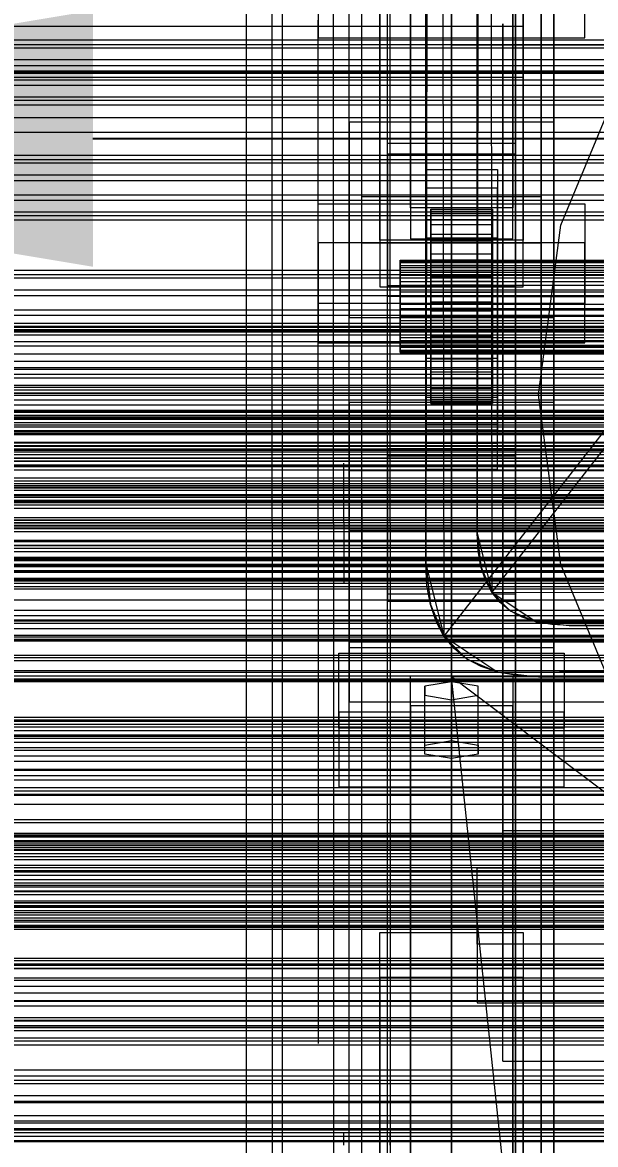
# Model space of a CAD drawing. Header units: millimetres. Extents: x -1970 to 59977, y -65068 to 6837.
# Drawn here: x -513.8 to -401.9, y -34396.3 to -34177.3 of the extents above; entities that cross this region are included whole.
import ezdxf

# ---------------------------------------------------------------- set-up
doc = ezdxf.new("R2010")
doc.units = ezdxf.units.MM
for name, color, linetype, lineweight in [('COTAS_O', 1, 'Continuous', 0), ('frontal_briquetadora', 7, 'Continuous', 0), ('frontal_C01', 7, 'Continuous', 0), ('frontal_C02', 7, 'Continuous', 0), ('frontal_C03', 7, 'Continuous', 0), ('frontal_mezcladora', 7, 'Continuous', 0), ('frontal_secador', 7, 'Continuous', 0), ('frontal_tolva', 7, 'Continuous', 0)]:
    doc.layers.add(name, color=color, linetype=linetype, lineweight=lineweight)
doc.dimstyles.new('R19_100', dxfattribs={"dimtxt": 250, "dimasz": 150, "dimexe": 150, "dimexo": 80, "dimgap": 100, "dimtad": 1, "dimtih": 1, "dimtoh": 1, "dimdsep": 46, "dimcen": 0.09, "dimadec": 0, "dimazin": 0, "dimtfac": 1, "dimtdec": 4, "dimtofl": 0, "dimtmove": 0, "dimatfit": 3, "dimfxl": 1, "dimtolj": 1, "dimtzin": 0, "dimarcsym": 0})

# ---------------------------------------------------------------- blocks, each defined once
blk = doc.blocks.new('*D39')
at = {"layer": 'COTAS_O', "color": 0, "lineweight": -2, "transparency": 16777216}
for p, q in [((-1725, -34320), (-1725, -33550)), ((1725, -34320), (1725, -33550)), ((-1575, -33700), (1575, -33700))]:
    blk.add_line(p, q, dxfattribs=at)
at = {"layer": 'COTAS_O', "color": 0, "transparency": 16777216}
for points in [[(-1575, -33675), (-1575, -33725), (-1725, -33700)], [(1575, -33675), (1575, -33725), (1725, -33700)]]:
    blk.add_solid(points, dxfattribs=at)
at = {"layer": 'Defpoints', "color": 0, "transparency": 16777216}
for p in [(1725, -33700), (-1725, -34400), (1725, -34400)]:
    blk.add_point(p, dxfattribs=at)
blk = doc.blocks.new('*D42')
at = {"layer": 'COTAS_O', "color": 0, "lineweight": -2, "transparency": 16777216}
for p, q in [((-570, -33700), (200, -33700)), ((50, -34750), (50, -33850)), ((-570, -34900), (200, -34900))]:
    blk.add_line(p, q, dxfattribs=at)
at = {"layer": 'COTAS_O', "color": 0, "transparency": 16777216}
for points in [[(25, -33850), (75, -33850), (50, -33700)], [(25, -34750), (75, -34750), (50, -34900)]]:
    blk.add_solid(points, dxfattribs=at)
at = {"layer": 'Defpoints', "color": 0, "transparency": 16777216}
for p in [(-650, -33700), (50, -33700), (-650, -34900)]:
    blk.add_point(p, dxfattribs=at)
blk = doc.blocks.new('*D43')
at = {"layer": 'COTAS_O', "color": 0, "lineweight": -2, "transparency": 16777216}
for p, q in [((-650, -34820), (-650, -34050)), ((650, -34820), (650, -34050)), ((-500, -34200), (500, -34200))]:
    blk.add_line(p, q, dxfattribs=at)
at = {"layer": 'COTAS_O', "color": 0, "transparency": 16777216}
for points in [[(-500, -34175), (-500, -34225), (-650, -34200)], [(500, -34175), (500, -34225), (650, -34200)]]:
    blk.add_solid(points, dxfattribs=at)
at = {"layer": 'Defpoints', "color": 0, "transparency": 16777216}
for p in [(650, -34200), (-650, -34900), (650, -34900)]:
    blk.add_point(p, dxfattribs=at)

msp = doc.modelspace()

# ---------------------------------------------------------------- linework, layer by layer
at = {"layer": 'frontal_briquetadora'}
for p, q in [((-430, -34260), (-430, -33820)), ((-430, -34680), (-430, -33820)), ((-430, -34060), (-430, -34490)), ((-430, -34060), (-430, -34260)), ((-430, -34060), (-430, -34305)), ((-430, -34496), (-430, -34060)), ((-442, -34179.231), (-442, -34162.006)), ((-430, -34179.231), (-430, -34162.006)), ((-465, -34181.064), (-465, -34164.169)), ((-453, -34181.064), (-453, -34164.169)), ((-453, -34181.542), (-453, -34166.157)), ((-442, -34181.542), (-442, -34166.157)), ((-442, -34183.826), (-442, -34168.569)), ((-430, -34183.826), (-430, -34168.569)), ((-465, -34183.893), (-465, -34168.895)), ((-430, -34177.757), (-430, -34174.625)), ((-456, -34183.693), (-456, -34176.894)), ((-453, -34181.688), (-453, -34175.941)), ((-453, -34183.693), (-453, -34176.894)), ((-430, -34183.693), (-430, -34176.894)), ((-416, -34178.048), (-416, -34176.559)), ((-596, -34178.048), (-416, -34178.048)), ((-442, -34197.323), (-442, -34179.231)), ((-430, -34181.662), (-430, -34177.757)), ((-430, -34197.323), (-430, -34179.231)), ((-420, -34178.555), (-420, -34177.617)), ((-420, -34177.617), (-420, -34180.422)), ((-420, -34183.199), (-420, -34178.555)), ((-416, -34178.048), (-416, -34188)), ((-465, -34198.809), (-465, -34181.064)), ((-453, -34198.809), (-453, -34181.064)), ((-453, -34198.401), (-453, -34181.542)), ((-453, -34191.022), (-453, -34181.688)), ((-442, -34198.401), (-442, -34181.542)), ((-430, -34181.662), (-188, -34181.662)), ((-430, -34181.662), (-430, -34185.567)), ((-420, -34180.422), (-420, -34186.861)), ((-465, -34200.328), (-465, -34183.893)), ((-456, -34193.602), (-456, -34183.693)), ((-453, -34193.602), (-453, -34183.693)), ((-442, -34200.412), (-442, -34183.826)), ((-430, -34193.602), (-430, -34183.693)), ((-430, -34200.412), (-430, -34183.826)), ((-420, -34191.371), (-420, -34183.199)), ((-430, -34185.567), (-430, -34188.698)), ((-596, -34188), (-416, -34188)), ((-420, -34186.861), (-420, -34196.687)), ((-430, -34188.698), (-430, -34190.436)), ((-453, -34203.582), (-453, -34191.022)), ((-420, -34202.757), (-420, -34191.371)), ((-456, -34206.283), (-456, -34193.602)), ((-453, -34206.283), (-453, -34193.602)), ((-430, -34206.283), (-430, -34193.602)), ((-420, -34196.687), (-420, -34209.523)), ((-465, -34217.245), (-465, -34198.809)), ((-453, -34216.468), (-453, -34198.401)), ((-453, -34217.245), (-453, -34198.809)), ((-442, -34216.118), (-442, -34197.323)), ((-442, -34216.468), (-442, -34198.401)), ((-430, -34216.118), (-430, -34197.323)), ((-465, -34217.941), (-465, -34200.328)), ((-442, -34218.086), (-442, -34200.412)), ((-430, -34218.086), (-430, -34200.412)), ((-453, -34218.887), (-453, -34203.582)), ((-420, -34216.919), (-420, -34202.757)), ((-456, -34221.304), (-456, -34206.283)), ((-453, -34221.304), (-453, -34206.283)), ((-430, -34221.304), (-430, -34206.283)), ((-420, -34209.523), (-420, -34224.875)), ((-453, -34235.458), (-453, -34216.468)), ((-442, -34235.446), (-442, -34216.118)), ((-442, -34235.458), (-442, -34216.468)), ((-430, -34235.446), (-430, -34216.118)), ((-465, -34236.203), (-465, -34217.245)), ((-465, -34236.453), (-465, -34217.941)), ((-453, -34236.203), (-453, -34217.245)), ((-453, -34236.349), (-453, -34218.887)), ((-442, -34236.59), (-442, -34218.086)), ((-430, -34236.59), (-430, -34218.086)), ((-420, -34233.313), (-420, -34216.919)), ((-456, -34238.153), (-456, -34221.304)), ((-453, -34238.153), (-453, -34221.304)), ((-430, -34238.153), (-430, -34221.304)), ((-420, -34224.875), (-420, -34242.153)), ((-420, -34251.309), (-420, -34233.313)), ((-465, -34255.514), (-465, -34236.203)), ((-465, -34255.573), (-465, -34236.453)), ((-453, -34255.072), (-453, -34235.458)), ((-453, -34255.514), (-453, -34236.203)), ((-453, -34255.296), (-453, -34236.349)), ((-442, -34255.133), (-442, -34235.446)), ((-442, -34255.072), (-442, -34235.458)), ((-430, -34255.133), (-430, -34235.446)), ((-456, -34256.258), (-456, -34238.153)), ((-453, -34256.258), (-453, -34238.153)), ((-442, -34255.654), (-442, -34236.59)), ((-430, -34255.654), (-430, -34236.59)), ((-430, -34256.258), (-430, -34238.153)), ((-420, -34242.153), (-420, -34260.694)), ((-420, -34270.216), (-420, -34251.309)), ((-465, -34275), (-465, -34255.514)), ((-465, -34275), (-465, -34255.573)), ((-456, -34275), (-456, -34256.258)), ((-453, -34275), (-453, -34255.072)), ((-453, -34275), (-453, -34255.296)), ((-453, -34275), (-453, -34255.514)), ((-453, -34275), (-453, -34256.258)), ((-442, -34275), (-442, -34255.072)), ((-442, -34275), (-442, -34255.133)), ((-442, -34275), (-442, -34255.654)), ((-430, -34275), (-430, -34255.133)), ((-430, -34275), (-430, -34255.654)), ((-430, -34275), (-430, -34256.258)), ((-430, -34260), (-210, -34260)), ((-430, -34260), (-430, -34305)), ((-430, -34680), (-430, -34260)), ((-430, -34496), (-430, -34260)), ((-420, -34260.694), (-420, -34279.784)), ((-451, -34265.618), (-451, -34263.301)), ((-442, -34265.618), (-442, -34263.301)), ((-451, -34269.793), (-451, -34265.618)), ((-442, -34269.793), (-442, -34265.618)), ((-430, -34267.964), (-430, -34266.226)), ((-430, -34271.095), (-430, -34267.964)), ((-451, -34275), (-451, -34269.793)), ((-442, -34275), (-442, -34269.793)), ((-430, -34275), (-430, -34271.095)), ((-396, -34270.216), (-420, -34270.216)), ((-420, -34289.306), (-420, -34270.216)), ((-605, -34275), (-453, -34275)), ((-465, -34275), (-605, -34275)), ((-396, -34275), (-596, -34275)), ((-453, -34275), (-465, -34275)), ((-465, -34275), (-465, -34294.486)), ((-465, -34275), (-465, -34294.427)), ((-453, -34275), (-456, -34275)), ((-456, -34275), (-456, -34293.742)), ((-453, -34275), (-453, -34294.704)), ((-453, -34275), (-453, -34294.486)), ((-442, -34275), (-453, -34275)), ((-453, -34275), (-453, -34294.928)), ((-453, -34275), (-453, -34293.742)), ((-442, -34275), (-451, -34275)), ((-451, -34275), (-451, -34280.207)), ((-430, -34275), (-442, -34275)), ((-442, -34275), (-442, -34294.346)), ((-442, -34275), (-442, -34280.207)), ((-442, -34275), (-442, -34294.867)), ((-442, -34275), (-442, -34294.928)), ((-430, -34275), (-188, -34275)), ((-430, -34275), (-430, -34278.905)), ((-430, -34275), (-430, -34293.742)), ((-430, -34275), (-430, -34294.346)), ((-430, -34275), (-430, -34294.867)), ((-451, -34280.207), (-451, -34284.382)), ((-442, -34280.207), (-442, -34284.382)), ((-430, -34278.905), (-430, -34282.036)), ((-396, -34279.784), (-420, -34279.784)), ((-420, -34279.784), (-420, -34298.691)), ((-430, -34282.036), (-430, -34283.774)), ((-451, -34284.382), (-451, -34286.699)), ((-442, -34284.382), (-442, -34286.699)), ((-420, -34307.847), (-420, -34289.306)), ((-465, -34294.427), (-465, -34313.547)), ((-465, -34294.486), (-465, -34313.797)), ((-456, -34293.742), (-456, -34311.847)), ((-453, -34293.742), (-453, -34311.847)), ((-453, -34294.486), (-453, -34313.797)), ((-453, -34294.704), (-453, -34313.651)), ((-453, -34294.928), (-453, -34314.542)), ((-442, -34294.346), (-442, -34313.41)), ((-442, -34294.867), (-442, -34314.554)), ((-442, -34294.928), (-442, -34314.542)), ((-430, -34293.742), (-430, -34311.847)), ((-430, -34294.346), (-430, -34313.41)), ((-430, -34294.867), (-430, -34314.554)), ((-420, -34298.691), (-420, -34316.687)), ((-430, -34305), (-430, -34471)), ((-418, -34418.333), (-430, -34305)), ((-210, -34305), (-430, -34305)), ((-210, -34471), (-430, -34305)), ((-430, -34680), (-430, -34305)), ((-430, -34305), (-430, -34496)), ((-420, -34325.125), (-420, -34307.847)), ((-456, -34311.847), (-456, -34328.696)), ((-453, -34311.847), (-453, -34328.696)), ((-430, -34311.847), (-430, -34328.696)), ((-465, -34313.547), (-465, -34332.059)), ((-465, -34313.797), (-465, -34332.755)), ((-453, -34313.651), (-453, -34331.113)), ((-453, -34313.797), (-453, -34332.755)), ((-453, -34314.542), (-453, -34333.532)), ((-442, -34313.41), (-442, -34331.914)), ((-442, -34314.542), (-442, -34333.532)), ((-442, -34314.554), (-442, -34333.882)), ((-430, -34313.41), (-430, -34331.914)), ((-430, -34314.554), (-430, -34333.882)), ((-420, -34316.687), (-420, -34333.081)), ((-420, -34340.477), (-420, -34325.125)), ((-456, -34328.696), (-456, -34343.717)), ((-453, -34328.696), (-453, -34343.717)), ((-430, -34328.696), (-430, -34343.717)), ((-465, -34332.059), (-465, -34349.672)), ((-465, -34332.755), (-465, -34351.191)), ((-453, -34331.113), (-453, -34346.418)), ((-453, -34332.755), (-453, -34351.191)), ((-442, -34331.914), (-442, -34349.588)), ((-430, -34331.914), (-430, -34349.588)), ((-453, -34333.532), (-453, -34351.599)), ((-442, -34333.532), (-442, -34351.599)), ((-442, -34333.882), (-442, -34352.677)), ((-430, -34333.882), (-430, -34352.677)), ((-420, -34333.081), (-420, -34347.243)), ((-420, -34353.313), (-420, -34340.477)), ((-456, -34343.717), (-456, -34356.398)), ((-453, -34343.717), (-453, -34356.398)), ((-430, -34343.717), (-430, -34356.398)), ((-453, -34346.418), (-453, -34358.978)), ((-420, -34347.243), (-420, -34358.629)), ((-465, -34349.672), (-465, -34366.107)), ((-442, -34349.588), (-442, -34366.174)), ((-430, -34349.588), (-430, -34366.174)), ((-465, -34351.191), (-465, -34368.936)), ((-453, -34351.191), (-453, -34368.936)), ((-453, -34351.599), (-453, -34368.458)), ((-442, -34351.599), (-442, -34368.458)), ((-442, -34352.677), (-442, -34370.769)), ((-430, -34352.677), (-430, -34370.769)), ((-420, -34363.139), (-420, -34353.313)), ((-456, -34356.398), (-456, -34366.307)), ((-453, -34356.398), (-453, -34366.307)), ((-430, -34356.398), (-430, -34366.307)), ((-453, -34358.978), (-453, -34368.312)), ((-420, -34358.629), (-420, -34366.801)), ((-430, -34361.302), (-430, -34359.564)), ((-430, -34364.433), (-430, -34361.302)), ((-420, -34369.578), (-420, -34363.139)), ((-430, -34368.338), (-430, -34364.433)), ((-465, -34366.107), (-465, -34381.105)), ((-456, -34366.307), (-456, -34373.106)), ((-453, -34366.307), (-453, -34373.106)), ((-442, -34366.174), (-442, -34381.431)), ((-430, -34366.174), (-430, -34381.431)), ((-430, -34366.307), (-430, -34373.106)), ((-420, -34366.801), (-420, -34371.445)), ((-465, -34368.936), (-465, -34385.831)), ((-453, -34368.312), (-453, -34374.059)), ((-453, -34368.458), (-453, -34383.843)), ((-453, -34368.936), (-453, -34385.831)), ((-442, -34368.458), (-442, -34383.843)), ((-430, -34368.338), (-188, -34368.338)), ((-430, -34368.338), (-430, -34372.243)), ((-420, -34372.383), (-420, -34369.578)), ((-442, -34370.769), (-442, -34387.994)), ((-430, -34370.769), (-430, -34387.994)), ((-430, -34372.243), (-430, -34375.375)), ((-420, -34371.445), (-420, -34372.383)), ((-456, -34373.106), (-456, -34376.565)), ((-453, -34373.106), (-453, -34376.565)), ((-453, -34374.059), (-453, -34376)), ((-430, -34373.106), (-430, -34376.565)), ((-430, -34375.375), (-430, -34377.112)), ((-465, -34381.105), (-465, -34394.43)), ((-442, -34381.431), (-442, -34395.136)), ((-430, -34381.431), (-430, -34395.136)), ((-453, -34383.843), (-453, -34397.512)), ((-442, -34383.843), (-442, -34397.512)), ((-465, -34385.831), (-465, -34401.723)), ((-453, -34385.831), (-453, -34401.723)), ((-442, -34387.994), (-442, -34404.195)), ((-430, -34387.994), (-430, -34404.195)), ((-451, -34396.433), (-451, -34394.116)), ((-442, -34396.433), (-442, -34394.116)), ((-465, -34394.43), (-465, -34405.871)), ((-442, -34395.136), (-442, -34407.089)), ((-430, -34395.136), (-430, -34407.089))]:
    msp.add_line(p, q, dxfattribs=at)
at = {"layer": 'frontal_C01'}
for p, q in [((-450, -34196.782), (-450, -33831.53)), ((-410, -33831.53), (-410, -34196.782)), ((-450, -34234.884), (-450, -33869.632)), ((-410, -34234.884), (-410, -33869.632)), ((-470, -35975), (-470, -34032.596)), ((-463, -35975), (-463, -34032.596)), ((-438, -34213.483), (-438, -34069.754)), ((-418, -34069.754), (-418, -34213.483)), ((-438, -34075.842), (-438, -34219.571)), ((-418, -34219.571), (-418, -34075.842)), ((-450, -34468.259), (-450, -34103.007)), ((-410, -34103.007), (-410, -34468.259)), ((-442.5, -34200.872), (-442.5, -34111.86)), ((-417.5, -34111.86), (-417.5, -34200.872)), ((-444, -34219.796), (-444, -34127.831)), ((-416, -34127.831), (-416, -34219.796)), ((-444, -34136.962), (-444, -34228.928)), ((-416, -34228.928), (-416, -34136.962)), ((-442.5, -34230.794), (-442.5, -34141.782)), ((-417.5, -34230.794), (-417.5, -34141.782)), ((-450, -34515.887), (-450, -34150.635)), ((-410, -34515.887), (-410, -34150.635)), ((-410, -34196.782), (-450, -34196.782)), ((-450, -34196.782), (-450, -34234.884)), ((-450, -34562.034), (-450, -34196.782)), ((-410, -34234.884), (-410, -34196.782)), ((-410, -34196.782), (-410, -34562.034)), ((-442.5, -34230.794), (-442.5, -34200.872)), ((-442.5, -34200.872), (-417.5, -34200.872)), ((-417.5, -34200.872), (-417.5, -34230.794)), ((-417.5, -34203.017), (-442.5, -34203.017)), ((-442.5, -34203.017), (-442.5, -34228.649)), ((-442.5, -34844.509), (-442.5, -34203.017)), ((-417.5, -34228.649), (-417.5, -34203.017)), ((-417.5, -34203.017), (-417.5, -34844.509)), ((-435, -34209.673), (-435, -34206.021)), ((-435, -34206.021), (-421, -34206.021)), ((-435, -34246.028), (-435, -34206.021)), ((-421, -34206.021), (-421, -34209.673)), ((-421, -34206.021), (-421, -34246.028)), ((-421, -34209.673), (-435, -34209.673)), ((-435, -34209.673), (-435, -34249.68)), ((-421, -34249.68), (-421, -34209.673)), ((-447.5, -34220.399), (-447.5, -34211.267)), ((-447.5, -34211.267), (-412.5, -34211.267)), ((-447.5, -34487.507), (-447.5, -34211.267)), ((-412.5, -34211.267), (-412.5, -34220.399)), ((-412.5, -34211.267), (-412.5, -34487.507)), ((-456, -34232.197), (-456, -34212.717)), ((-456, -34212.717), (-404, -34212.717)), ((-456, -34220.337), (-456, -34212.717)), ((-418, -34213.483), (-438, -34213.483)), ((-438, -34213.483), (-438, -34219.571)), ((-434, -34223.731), (-434, -34213.742)), ((-434, -34213.742), (-434, -34214.155)), ((-434, -34213.742), (-422, -34213.742)), ((-434, -34214.622), (-434, -34213.742)), ((-434, -34223.926), (-434, -34214.155)), ((-434, -34214.155), (-434, -34215.834)), ((-434, -34214.155), (-422, -34214.155)), ((-434, -34224.147), (-434, -34214.622)), ((-434, -34214.622), (-422, -34214.622)), ((-434, -34216.735), (-434, -34214.622)), ((-422, -34214.155), (-422, -34213.742)), ((-422, -34213.742), (-422, -34223.731)), ((-422, -34213.742), (-422, -34214.622)), ((-422, -34215.834), (-422, -34214.155)), ((-422, -34214.155), (-422, -34223.926)), ((-422, -34214.622), (-422, -34224.147)), ((-422, -34214.622), (-422, -34216.735)), ((-418, -34219.571), (-418, -34213.483)), ((-404, -34212.717), (-404, -34232.197)), ((-404, -34212.717), (-404, -34220.337)), ((-435, -34219.413), (-435, -34215.761)), ((-435, -34215.761), (-421, -34215.761)), ((-435, -34255.768), (-435, -34215.761)), ((-434, -34224.721), (-434, -34215.834)), ((-434, -34215.834), (-434, -34218.663)), ((-434, -34215.834), (-422, -34215.834)), ((-434, -34225.149), (-434, -34216.735)), ((-434, -34216.735), (-422, -34216.735)), ((-434, -34219.938), (-434, -34216.735)), ((-422, -34218.663), (-422, -34215.834)), ((-422, -34215.834), (-422, -34224.721)), ((-422, -34216.735), (-422, -34225.149)), ((-422, -34216.735), (-422, -34219.938)), ((-421, -34215.761), (-421, -34219.413)), ((-421, -34215.761), (-421, -34255.768)), ((-434, -34226.062), (-434, -34218.663)), ((-434, -34218.663), (-434, -34222.45)), ((-434, -34218.663), (-422, -34218.663)), ((-422, -34222.45), (-422, -34218.663)), ((-422, -34218.663), (-422, -34226.062)), ((-404, -34220.337), (-456, -34220.337)), ((-456, -34220.337), (-456, -34239.817)), ((-412.5, -34220.399), (-447.5, -34220.399)), ((-447.5, -34496.639), (-447.5, -34220.399)), ((-416, -34219.796), (-444, -34219.796)), ((-444, -34219.796), (-444, -34228.928)), ((-438, -34219.571), (-418, -34219.571)), ((-421, -34219.413), (-435, -34219.413)), ((-435, -34219.413), (-435, -34259.42)), ((-434, -34226.666), (-434, -34219.938)), ((-434, -34219.938), (-422, -34219.938)), ((-434, -34224.012), (-434, -34219.938)), ((-422, -34219.938), (-422, -34226.666)), ((-422, -34219.938), (-422, -34224.012)), ((-421, -34259.42), (-421, -34219.413)), ((-416, -34228.928), (-416, -34219.796)), ((-412.5, -34496.639), (-412.5, -34220.399)), ((-404, -34239.817), (-404, -34220.337)), ((-434, -34227.856), (-434, -34222.45)), ((-434, -34222.45), (-434, -34226.937)), ((-434, -34222.45), (-422, -34222.45)), ((-422, -34226.937), (-422, -34222.45)), ((-422, -34222.45), (-422, -34227.856)), ((-440, -34224.147), (-440, -34223.731)), ((-440, -34223.731), (-440, -34223.926)), ((-440, -34223.731), (440, -34223.731)), ((-440, -34223.926), (-440, -34224.721)), ((-440, -34223.926), (440, -34223.926)), ((-440, -34225.149), (-440, -34224.147)), ((-440, -34224.147), (440, -34224.147)), ((-440, -34224.721), (-440, -34226.062)), ((-440, -34224.721), (440, -34224.721)), ((-440, -34226.666), (-440, -34225.149)), ((-440, -34225.149), (440, -34225.149)), ((-434, -34223.926), (-434, -34223.731)), ((-422, -34223.731), (-434, -34223.731)), ((-434, -34223.731), (-434, -34224.147)), ((-434, -34224.721), (-434, -34223.926)), ((-422, -34223.926), (-434, -34223.926)), ((-434, -34228.596), (-434, -34224.012)), ((-434, -34224.012), (-422, -34224.012)), ((-434, -34228.68), (-434, -34224.012)), ((-422, -34224.147), (-434, -34224.147)), ((-434, -34224.147), (-434, -34225.149)), ((-434, -34226.062), (-434, -34224.721)), ((-422, -34224.721), (-434, -34224.721)), ((-422, -34225.149), (-434, -34225.149)), ((-434, -34225.149), (-434, -34226.666)), ((-422, -34223.731), (-422, -34223.926)), ((-422, -34224.147), (-422, -34223.731)), ((-422, -34223.926), (-422, -34224.721)), ((-422, -34224.012), (-422, -34228.596)), ((-422, -34224.012), (-422, -34228.68)), ((-422, -34225.149), (-422, -34224.147)), ((-422, -34224.721), (-422, -34226.062)), ((-422, -34226.666), (-422, -34225.149)), ((-440, -34226.062), (-440, -34227.856)), ((-440, -34226.062), (440, -34226.062)), ((-440, -34228.596), (-440, -34226.666)), ((-440, -34226.666), (440, -34226.666)), ((-434, -34227.856), (-434, -34226.062)), ((-422, -34226.062), (-434, -34226.062)), ((-422, -34226.666), (-434, -34226.666)), ((-434, -34226.666), (-434, -34228.596)), ((-434, -34226.937), (-434, -34229.981)), ((-422, -34226.937), (-434, -34226.937)), ((-434, -34226.937), (-434, -34231.819)), ((-422, -34226.062), (-422, -34227.856)), ((-422, -34228.596), (-422, -34226.666)), ((-422, -34229.981), (-422, -34226.937)), ((-422, -34231.819), (-422, -34226.937)), ((-444, -34228.928), (-416, -34228.928)), ((-442.5, -34228.649), (-417.5, -34228.649)), ((-442.5, -34870.141), (-442.5, -34228.649)), ((-440, -34227.856), (-440, -34229.981)), ((-440, -34227.856), (440, -34227.856)), ((-440, -34230.806), (-440, -34228.596)), ((-440, -34228.596), (440, -34228.596)), ((-440, -34229.981), (-440, -34232.293)), ((440, -34229.981), (-440, -34229.981)), ((-434, -34229.981), (-434, -34227.856)), ((-422, -34227.856), (-434, -34227.856)), ((-422, -34228.596), (-434, -34228.596)), ((-434, -34228.596), (-434, -34230.806)), ((-434, -34230.806), (-434, -34228.68)), ((-434, -34228.68), (-422, -34228.68)), ((-434, -34233.622), (-434, -34228.68)), ((-434, -34229.981), (-422, -34229.981)), ((-434, -34232.293), (-434, -34229.981)), ((-422, -34227.856), (-422, -34229.981)), ((-422, -34230.806), (-422, -34228.596)), ((-422, -34228.68), (-422, -34230.806)), ((-422, -34228.68), (-422, -34233.622)), ((-422, -34229.981), (-422, -34232.293)), ((-417.5, -34870.141), (-417.5, -34228.649)), ((-417.5, -34230.794), (-442.5, -34230.794)), ((-440, -34233.148), (-440, -34230.806)), ((-440, -34230.806), (440, -34230.806)), ((-422, -34230.806), (-434, -34230.806)), ((-434, -34230.806), (-434, -34233.148)), ((-434, -34232.293), (-434, -34231.819)), ((-434, -34231.819), (-434, -34236.761)), ((-434, -34231.819), (-422, -34231.819)), ((-422, -34233.148), (-422, -34230.806)), ((-422, -34236.761), (-422, -34231.819)), ((-422, -34231.819), (-422, -34232.293)), ((-404, -34232.197), (-456, -34232.197)), ((-456, -34232.197), (-456, -34239.817)), ((-440, -34232.293), (-440, -34234.635)), ((-440, -34232.293), (440, -34232.293)), ((-440, -34235.46), (-440, -34233.148)), ((-440, -34233.148), (440, -34233.148)), ((-434, -34234.635), (-434, -34232.293)), ((-422, -34232.293), (-434, -34232.293)), ((-434, -34233.148), (-434, -34233.622)), ((-422, -34233.148), (-434, -34233.148)), ((-434, -34233.148), (-434, -34235.46)), ((-434, -34233.622), (-422, -34233.622)), ((-434, -34238.504), (-434, -34233.622)), ((-422, -34232.293), (-422, -34234.635)), ((-422, -34233.622), (-422, -34233.148)), ((-422, -34235.46), (-422, -34233.148)), ((-422, -34233.622), (-422, -34238.504)), ((-404, -34239.817), (-404, -34232.197)), ((-450, -34234.884), (-410, -34234.884)), ((-450, -34600.136), (-450, -34234.884)), ((-440, -34234.635), (-440, -34236.845)), ((-440, -34234.635), (440, -34234.635)), ((-440, -34237.585), (-440, -34235.46)), ((-440, -34235.46), (440, -34235.46)), ((-434, -34236.845), (-434, -34234.635)), ((-434, -34234.635), (-434, -34236.761)), ((-422, -34234.635), (-434, -34234.635)), ((-434, -34235.46), (-434, -34238.504)), ((-422, -34235.46), (-434, -34235.46)), ((-434, -34235.46), (-434, -34237.585)), ((-422, -34236.761), (-422, -34234.635)), ((-422, -34234.635), (-422, -34236.845)), ((-422, -34238.504), (-422, -34235.46)), ((-422, -34237.585), (-422, -34235.46)), ((-410, -34600.136), (-410, -34234.884)), ((-440, -34236.845), (-440, -34238.775)), ((-440, -34236.845), (440, -34236.845)), ((-440, -34239.379), (-440, -34237.585)), ((-440, -34237.585), (440, -34237.585)), ((-434, -34236.761), (-434, -34241.429)), ((-434, -34236.761), (-422, -34236.761)), ((-434, -34238.775), (-434, -34236.845)), ((-434, -34236.845), (-434, -34241.429)), ((-422, -34236.845), (-434, -34236.845)), ((-434, -34237.585), (-434, -34242.991)), ((-422, -34237.585), (-434, -34237.585)), ((-434, -34237.585), (-434, -34239.379)), ((-434, -34238.504), (-422, -34238.504)), ((-434, -34242.991), (-434, -34238.504)), ((-422, -34241.429), (-422, -34236.761)), ((-422, -34241.429), (-422, -34236.845)), ((-422, -34236.845), (-422, -34238.775)), ((-422, -34242.991), (-422, -34237.585)), ((-422, -34239.379), (-422, -34237.585)), ((-422, -34238.504), (-422, -34242.991)), ((-456, -34239.817), (-404, -34239.817)), ((-440, -34238.775), (-440, -34240.292)), ((-440, -34238.775), (440, -34238.775)), ((-440, -34240.72), (-440, -34239.379)), ((-440, -34239.379), (440, -34239.379)), ((-440, -34240.292), (-440, -34241.293)), ((-440, -34240.292), (440, -34240.292)), ((-440, -34241.515), (-440, -34240.72)), ((-440, -34240.72), (440, -34240.72)), ((-434, -34240.292), (-434, -34238.775)), ((-434, -34238.775), (-434, -34245.503)), ((-422, -34238.775), (-434, -34238.775)), ((-434, -34239.379), (-434, -34246.778)), ((-422, -34239.379), (-434, -34239.379)), ((-434, -34239.379), (-434, -34240.72)), ((-434, -34241.293), (-434, -34240.292)), ((-434, -34240.292), (-434, -34248.705)), ((-422, -34240.292), (-434, -34240.292)), ((-434, -34240.72), (-434, -34249.607)), ((-422, -34240.72), (-434, -34240.72)), ((-434, -34240.72), (-434, -34241.515)), ((-422, -34245.503), (-422, -34238.775)), ((-422, -34238.775), (-422, -34240.292)), ((-422, -34246.778), (-422, -34239.379)), ((-422, -34240.72), (-422, -34239.379)), ((-422, -34248.705), (-422, -34240.292)), ((-422, -34240.292), (-422, -34241.293)), ((-422, -34249.607), (-422, -34240.72)), ((-422, -34241.515), (-422, -34240.72)), ((-440, -34241.293), (-440, -34241.71)), ((-440, -34241.293), (440, -34241.293)), ((-440, -34241.71), (-440, -34241.515)), ((-440, -34241.515), (440, -34241.515)), ((-440, -34241.71), (440, -34241.71)), ((-435, -34256.867), (-435, -34242.866)), ((-435, -34242.866), (-421, -34242.866)), ((-435, -34250.486), (-435, -34242.866)), ((-434, -34241.71), (-434, -34241.293)), ((-434, -34241.293), (-434, -34250.819)), ((-422, -34241.293), (-434, -34241.293)), ((-434, -34241.429), (-434, -34245.503)), ((-434, -34241.429), (-422, -34241.429)), ((-434, -34241.515), (-434, -34251.286)), ((-422, -34241.515), (-434, -34241.515)), ((-434, -34241.515), (-434, -34241.71)), ((-434, -34241.71), (-434, -34251.699)), ((-422, -34241.71), (-434, -34241.71)), ((-434, -34242.991), (-422, -34242.991)), ((-434, -34246.778), (-434, -34242.991)), ((-422, -34250.819), (-422, -34241.293)), ((-422, -34241.293), (-422, -34241.71)), ((-422, -34245.503), (-422, -34241.429)), ((-422, -34251.286), (-422, -34241.515)), ((-422, -34241.71), (-422, -34241.515)), ((-422, -34251.699), (-422, -34241.71)), ((-422, -34242.991), (-422, -34246.778)), ((-421, -34242.866), (-421, -34256.867)), ((-421, -34242.866), (-421, -34250.486)), ((-421, -34246.028), (-435, -34246.028)), ((-435, -34246.028), (-435, -34249.68)), ((-434, -34245.503), (-434, -34248.705)), ((-434, -34245.503), (-422, -34245.503)), ((-434, -34246.778), (-422, -34246.778)), ((-434, -34249.607), (-434, -34246.778)), ((-422, -34248.705), (-422, -34245.503)), ((-422, -34246.778), (-422, -34249.607)), ((-421, -34249.68), (-421, -34246.028)), ((-435, -34249.68), (-421, -34249.68)), ((-434, -34248.705), (-434, -34250.819)), ((-434, -34248.705), (-422, -34248.705)), ((-434, -34249.607), (-422, -34249.607)), ((-434, -34251.286), (-434, -34249.607)), ((-422, -34250.819), (-422, -34248.705)), ((-422, -34249.607), (-422, -34251.286)), ((-421, -34250.486), (-435, -34250.486)), ((-435, -34250.486), (-435, -34264.487)), ((-434, -34250.819), (-434, -34251.699)), ((-434, -34250.819), (-422, -34250.819)), ((-434, -34251.286), (-422, -34251.286)), ((-434, -34251.699), (-434, -34251.286)), ((-434, -34251.699), (-422, -34251.699)), ((-422, -34251.699), (-422, -34250.819)), ((-422, -34251.286), (-422, -34251.699)), ((-421, -34264.487), (-421, -34250.486)), ((-421, -34255.768), (-435, -34255.768)), ((-435, -34255.768), (-435, -34259.42)), ((-421, -34259.42), (-421, -34255.768)), ((-421, -34256.867), (-435, -34256.867)), ((-435, -34256.867), (-435, -34264.487)), ((-421, -34264.487), (-421, -34256.867)), ((-435, -34259.42), (-421, -34259.42)), ((-435, -34264.487), (-421, -34264.487))]:
    msp.add_line(p, q, dxfattribs=at)
at = {"layer": 'frontal_C02'}
for p, q in [((-470, -35975), (-470, -33576.746)), ((-463, -35975), (-463, -33576.746)), ((-442.5, -34261.912), (-442.5, -33729.49)), ((-417.5, -33729.49), (-417.5, -34261.912)), ((-442.5, -34288.878), (-442.5, -33756.456)), ((-417.5, -34288.878), (-417.5, -33756.456)), ((-450, -34251.487), (-450, -33900.768)), ((-410, -33900.768), (-410, -34251.487)), ((-450, -34299.304), (-450, -33948.585)), ((-410, -34299.304), (-410, -33948.585)), ((-470, -35975), (-470, -34072.136)), ((-463, -35975), (-463, -34072.136)), ((-450, -34425.283), (-450, -34074.565)), ((-410, -34074.565), (-410, -34425.283)), ((-447.5, -34271.011), (-447.5, -34089.307)), ((-412.5, -34089.307), (-412.5, -34271.011)), ((-447.5, -34279.779), (-447.5, -34098.075)), ((-412.5, -34279.779), (-412.5, -34098.075)), ((-450, -34463.537), (-450, -34112.818)), ((-410, -34463.537), (-410, -34112.818)), ((-456, -34161.606), (-456, -34180.311)), ((-404, -34180.311), (-404, -34161.606)), ((-456, -34172.66), (-456, -34180.311)), ((-404, -34180.311), (-404, -34172.66)), ((-456, -34180.311), (-404, -34180.311)), ((-410, -34251.487), (-450, -34251.487)), ((-450, -34251.487), (-450, -34299.304)), ((-450, -34602.206), (-450, -34251.487)), ((-410, -34299.304), (-410, -34251.487)), ((-410, -34251.487), (-410, -34602.206)), ((-417.5, -34260.541), (-442.5, -34260.541)), ((-442.5, -34260.541), (-442.5, -34290.25)), ((-442.5, -34429.556), (-442.5, -34260.541)), ((-417.5, -34290.25), (-417.5, -34260.541)), ((-417.5, -34260.541), (-417.5, -34429.556)), ((-442.5, -34288.878), (-442.5, -34261.912)), ((-442.5, -34261.912), (-417.5, -34261.912)), ((-417.5, -34261.912), (-417.5, -34288.878)), ((-450, -34276.459), (-450, -34264.768)), ((-450, -34264.768), (450, -34264.768)), ((-450, -34298.24), (-450, -34264.768)), ((-412.5, -34271.011), (-447.5, -34271.011)), ((-447.5, -34271.011), (-447.5, -34279.779)), ((-412.5, -34279.779), (-412.5, -34271.011)), ((450, -34276.459), (-450, -34276.459)), ((-450, -34276.459), (-450, -34309.931)), ((-447.5, -34279.779), (-412.5, -34279.779)), ((-417.5, -34288.878), (-442.5, -34288.878)), ((-442.5, -34290.25), (-417.5, -34290.25)), ((-442.5, -34459.264), (-442.5, -34290.25)), ((-417.5, -34459.264), (-417.5, -34290.25)), ((450, -34298.24), (-450, -34298.24)), ((-450, -34298.24), (-450, -34309.931)), ((-450, -34299.304), (-410, -34299.304)), ((-450, -34650.022), (-450, -34299.304)), ((-410, -34650.022), (-410, -34299.304)), ((-452, -34315.04), (-452, -34300.427)), ((-452, -34300.427), (-408, -34300.427)), ((-452, -34311.903), (-452, -34300.427)), ((-408, -34300.427), (-408, -34315.04)), ((-408, -34300.427), (-408, -34311.903)), ((-438, -34310.656), (-438, -34304.811)), ((-438, -34304.811), (-418, -34304.811)), ((-438, -34449.111), (-438, -34304.811)), ((-430, -34305.98), (-435.196, -34306.856)), ((-424.804, -34306.856), (-430, -34305.98)), ((-430, -34317.456), (-430, -34305.98)), ((-418, -34304.811), (-418, -34310.656)), ((-418, -34304.811), (-418, -34449.111)), ((-435.196, -34306.856), (-435.196, -34308.61)), ((-435.196, -34318.332), (-435.196, -34306.856)), ((-435.196, -34308.61), (-430, -34309.487)), ((-435.196, -34320.086), (-435.196, -34308.61)), ((-430, -34309.487), (-424.804, -34308.61)), ((-424.804, -34308.61), (-424.804, -34306.856)), ((-424.804, -34318.332), (-424.804, -34306.856)), ((-424.804, -34320.086), (-424.804, -34308.61)), ((-450, -34309.931), (450, -34309.931)), ((-418, -34310.656), (-438, -34310.656)), ((-438, -34310.656), (-438, -34454.956)), ((-430, -34309.487), (-430, -34320.963)), ((-418, -34454.956), (-418, -34310.656)), ((-408, -34311.903), (-452, -34311.903)), ((-452, -34311.903), (-452, -34326.516)), ((-408, -34326.516), (-408, -34311.903)), ((-408, -34315.04), (-452, -34315.04)), ((-452, -34315.04), (-452, -34326.516)), ((-408, -34326.516), (-408, -34315.04)), ((-435.196, -34318.332), (-430, -34317.456)), ((-430, -34317.456), (-424.804, -34318.332)), ((-435.196, -34320.086), (-435.196, -34318.332)), ((-424.804, -34318.332), (-424.804, -34320.086)), ((-430, -34320.963), (-435.196, -34320.086)), ((-424.804, -34320.086), (-430, -34320.963)), ((-452, -34326.516), (-408, -34326.516)), ((-425, -34357.17), (-425, -34342.323)), ((-425, -34342.323), (425, -34342.323)), ((-425, -34353.799), (-425, -34342.323)), ((425, -34353.799), (-425, -34353.799)), ((-425, -34353.799), (-425, -34368.646)), ((-444, -34363.694), (-444, -34354.926)), ((-444, -34354.926), (-416, -34354.926)), ((-444, -34447.257), (-444, -34354.926)), ((-416, -34354.926), (-416, -34363.694)), ((-416, -34354.926), (-416, -34447.257)), ((425, -34357.17), (-425, -34357.17)), ((-425, -34357.17), (-425, -34368.646)), ((-416, -34363.694), (-444, -34363.694)), ((-444, -34363.694), (-444, -34456.025)), ((-416, -34456.025), (-416, -34363.694)), ((-425, -34368.646), (425, -34368.646))]:
    msp.add_line(p, q, dxfattribs=at)
at = {"layer": 'frontal_C03'}
for p, q in [((1250, -34180.804), (-1250, -34180.804)), ((1250, -34181.686), (-1250, -34181.686)), ((1250, -34182.339), (-1250, -34182.339)), ((1250, -34184.647), (-1250, -34184.647)), ((-1250, -34185.704), (1250, -34185.704)), ((1500, -34186.859), (-1500, -34186.859)), ((1500, -34187.019), (-1500, -34187.019)), ((1500, -34187.304), (-1500, -34187.304)), ((1250, -34188.556), (-1250, -34188.556)), ((1250, -34189.613), (-1250, -34189.613)), ((1250, -34191.921), (-1250, -34191.921)), ((1250, -34192.574), (-1250, -34192.574)), ((1250, -34193.456), (-1250, -34193.456)), ((-1500, -34195.842), (1500, -34195.842)), ((-1500, -34198.712), (1500, -34198.712)), ((1250, -34203.262), (-1250, -34203.262)), ((1250, -34204.143), (-1250, -34204.143)), ((1250, -34204.797), (-1250, -34204.797)), ((1250, -34207.104), (-1250, -34207.104)), ((-1250, -34208.162), (1250, -34208.162)), ((1250, -34211.014), (-1250, -34211.014)), ((1250, -34212.071), (-1250, -34212.071)), ((1250, -34214.378), (-1250, -34214.378)), ((1250, -34215.032), (-1250, -34215.032)), ((1250, -34215.913), (-1250, -34215.913)), ((1250, -34225.72), (-1250, -34225.72)), ((1250, -34226.601), (-1250, -34226.601)), ((1250, -34227.254), (-1250, -34227.254)), ((1250, -34229.562), (-1250, -34229.562)), ((-1250, -34230.619), (1250, -34230.619)), ((1250, -34233.471), (-1250, -34233.471)), ((1250, -34234.529), (-1250, -34234.529)), ((-1250, -34236.6), (1250, -34236.6)), ((1250, -34236.836), (-1250, -34236.836)), ((-1250, -34237.233), (1250, -34237.233)), ((1250, -34237.49), (-1250, -34237.49)), ((-1250, -34237.697), (1250, -34237.697)), ((1250, -34238.371), (-1250, -34238.371)), ((-1250, -34239.553), (1250, -34239.553)), ((-1250, -34240.449), (1250, -34240.449)), ((-1250, -34243.401), (1250, -34243.401)), ((-1250, -34244.669), (1250, -34244.669)), ((1250, -34248.177), (-1250, -34248.177)), ((-1250, -34248.516), (1250, -34248.516)), ((1250, -34249.059), (-1250, -34249.059)), ((1250, -34249.712), (-1250, -34249.712)), ((-1250, -34250.068), (1250, -34250.068)), ((-1500, -34252.99), (1500, -34252.99)), ((-1500, -34253.214), (1500, -34253.214)), ((-1500, -34253.379), (1500, -34253.379)), ((-1500, -34254.036), (1500, -34254.036)), ((1250, -34252.019), (-1250, -34252.019)), ((-1250, -34253.077), (1250, -34253.077)), ((-1500, -34254.354), (1500, -34254.354)), ((-1500, -34255.4), (1500, -34255.4)), ((-1500, -34255.849), (1500, -34255.849)), ((-1250, -34254.549), (1250, -34254.549)), ((1250, -34255.929), (-1250, -34255.929)), ((-1500, -34257.212), (1500, -34257.212)), ((-1500, -34257.762), (1500, -34257.762)), ((1250, -34256.28), (-1250, -34256.28)), ((1250, -34256.986), (-1250, -34256.986)), ((-1500, -34259.35), (1500, -34259.35)), ((1500, -34259.963), (-1500, -34259.963)), ((1250, -34259.294), (-1250, -34259.294)), ((1250, -34259.947), (-1250, -34259.947)), ((-1500, -34261.667), (1500, -34261.667)), ((-1500, -34262.302), (1500, -34262.302)), ((1250, -34260.828), (-1250, -34260.828)), ((-1250, -34261.088), (1250, -34261.088)), ((-1500, -34264.006), (1500, -34264.006)), ((-1500, -34264.619), (1500, -34264.619)), ((-1250, -34262.881), (1250, -34262.881)), ((-1500, -34266.207), (1500, -34266.207)), ((-1500, -34266.757), (1500, -34266.757)), ((-1500, -34268.12), (1500, -34268.12)), ((-1500, -34268.569), (1500, -34268.569)), ((-1250, -34267.689), (1250, -34267.689)), ((-1500, -34269.615), (1500, -34269.615)), ((-1500, -34269.933), (1500, -34269.933)), ((-1500, -34270.59), (1500, -34270.59)), ((-1500, -34270.754), (1500, -34270.754)), ((-1500, -34270.979), (1500, -34270.979)), ((-1250, -34269.42), (1250, -34269.42)), ((1250, -34270.635), (-1250, -34270.635)), ((1250, -34271.516), (-1250, -34271.516)), ((1250, -34272.17), (-1250, -34272.17)), ((-1250, -34273.9), (1250, -34273.9)), ((1250, -34274.477), (-1250, -34274.477)), ((-1250, -34275.453), (1250, -34275.453)), ((-1250, -34275.534), (1250, -34275.534)), ((1250, -34278.387), (-1250, -34278.387)), ((-1250, -34279.3), (1250, -34279.3)), ((1250, -34279.444), (-1250, -34279.444)), ((-1250, -34280.567), (1250, -34280.567)), ((1250, -34281.751), (-1250, -34281.751)), ((1250, -34282.405), (-1250, -34282.405)), ((1250, -34283.286), (-1250, -34283.286)), ((-1250, -34283.52), (1250, -34283.52)), ((-1250, -34284.416), (1250, -34284.416)), ((-1250, -34286.272), (1250, -34286.272)), ((-1250, -34286.736), (1250, -34286.736)), ((-1250, -34287.369), (1250, -34287.369)), ((1250, -34293.092), (-1250, -34293.092)), ((1250, -34293.974), (-1250, -34293.974)), ((1250, -34294.627), (-1250, -34294.627)), ((1250, -34296.935), (-1250, -34296.935)), ((-1250, -34297.992), (1250, -34297.992)), ((1250, -34300.844), (-1250, -34300.844)), ((1250, -34301.902), (-1250, -34301.902)), ((1250, -34304.209), (-1250, -34304.209)), ((1250, -34304.862), (-1250, -34304.862)), ((1250, -34305.744), (-1250, -34305.744)), ((-1250, -34312.901), (1250, -34312.901)), ((-1250, -34313.698), (1250, -34313.698)), ((-1250, -34314.283), (1250, -34314.283)), ((1250, -34315.55), (-1250, -34315.55)), ((1250, -34316.431), (-1250, -34316.431)), ((-1250, -34316.621), (1250, -34316.621)), ((1250, -34317.085), (-1250, -34317.085)), ((-1250, -34317.75), (1250, -34317.75)), ((1250, -34319.392), (-1250, -34319.392)), ((-1250, -34320.45), (1250, -34320.45)), ((-1250, -34321.469), (1250, -34321.469)), ((-1250, -34323.066), (1250, -34323.066)), ((1250, -34323.302), (-1250, -34323.302)), ((1250, -34324.359), (-1250, -34324.359)), ((1250, -34326.667), (-1250, -34326.667)), ((1250, -34327.32), (-1250, -34327.32)), ((-1250, -34327.913), (1250, -34327.913)), ((1250, -34328.201), (-1250, -34328.201)), ((-1250, -34329.869), (1250, -34329.869)), ((-1268, -34335.887), (1268, -34335.887)), ((-1268, -34336.111), (1268, -34336.111)), ((-1268, -34336.275), (1268, -34336.275)), ((-1268, -34336.933), (1268, -34336.933)), ((-1268, -34337.25), (1268, -34337.25)), ((-1250, -34335.513), (1250, -34335.513)), ((-1268, -34338.296), (1268, -34338.296)), ((-1268, -34338.746), (1268, -34338.746)), ((1250, -34337.695), (-1250, -34337.695)), ((1250, -34338.008), (-1250, -34338.008)), ((1250, -34338.889), (-1250, -34338.889)), ((-1268, -34340.109), (1268, -34340.109)), ((-1268, -34340.659), (1268, -34340.659)), ((1250, -34339.543), (-1250, -34339.543)), ((1530, -34343.773), (-1530, -34343.773)), ((-1268, -34342.246), (1268, -34342.246)), ((1268, -34342.86), (-1268, -34342.86)), ((1250, -34341.85), (-1250, -34341.85)), ((-1250, -34342.907), (1250, -34342.907)), ((-1250, -34343.752), (1250, -34343.752)), ((-1268, -34344.563), (1268, -34344.563)), ((-1268, -34345.199), (1268, -34345.199)), ((1250, -34345.759), (-1250, -34345.759)), ((-1250, -34346.01), (1250, -34346.01)), ((-1268, -34346.902), (1268, -34346.902)), ((-1268, -34347.516), (1268, -34347.516)), ((1250, -34346.817), (-1250, -34346.817)), ((1530, -34348.773), (-1530, -34348.773)), ((-1268, -34349.103), (1268, -34349.103)), ((-1268, -34349.653), (1268, -34349.653)), ((1250, -34349.124), (-1250, -34349.124)), ((1250, -34349.778), (-1250, -34349.778)), ((-1268, -34351.016), (1268, -34351.016)), ((-1268, -34351.466), (1268, -34351.466)), ((-1268, -34352.512), (1268, -34352.512)), ((1250, -34350.659), (-1250, -34350.659)), ((-1250, -34352.067), (1250, -34352.067)), ((-1268, -34352.829), (1268, -34352.829)), ((-1268, -34353.487), (1268, -34353.487)), ((-1268, -34353.651), (1268, -34353.651)), ((-1268, -34353.875), (1268, -34353.875)), ((-1250, -34354.249), (1250, -34354.249)), ((-1250, -34359.893), (1250, -34359.893)), ((1250, -34360.465), (-1250, -34360.465)), ((1250, -34361.347), (-1250, -34361.347)), ((-1250, -34361.849), (1250, -34361.849)), ((1250, -34362), (-1250, -34362)), ((1250, -34364.308), (-1250, -34364.308)), ((-1250, -34365.365), (1250, -34365.365)), ((-1250, -34366.696), (1250, -34366.696)), ((1250, -34368.217), (-1250, -34368.217)), ((-1250, -34368.293), (1250, -34368.293)), ((1250, -34369.274), (-1250, -34369.274)), ((1250, -34371.582), (-1250, -34371.582)), ((-1250, -34372.012), (1250, -34372.012)), ((1250, -34372.235), (-1250, -34372.235)), ((1250, -34373.117), (-1250, -34373.117)), ((-1250, -34373.141), (1250, -34373.141)), ((-1250, -34375.479), (1250, -34375.479)), ((-1250, -34376.064), (1250, -34376.064)), ((-1250, -34376.861), (1250, -34376.861)), ((1250, -34382.923), (-1250, -34382.923)), ((1250, -34383.804), (-1250, -34383.804)), ((1250, -34384.458), (-1250, -34384.458)), ((1250, -34386.765), (-1250, -34386.765)), ((-1250, -34387.823), (1250, -34387.823)), ((1250, -34390.675), (-1250, -34390.675)), ((1250, -34391.732), (-1250, -34391.732)), ((1250, -34394.039), (-1250, -34394.039)), ((-1500, -34395.695), (1500, -34395.695)), ((1250, -34394.693), (-1250, -34394.693)), ((1250, -34395.574), (-1250, -34395.574))]:
    msp.add_line(p, q, dxfattribs=at)
at = {"layer": 'frontal_mezcladora'}
for p, q in [((-408.639, -34216.871), (-395.851, -34186)), ((-413, -34250), (-408.639, -34216.871)), ((-408.639, -34283.129), (-413, -34250)), ((-395.851, -34314), (-408.639, -34283.129)), ((-420, -34335), (-150, -34335)), ((-420, -34380), (-420, -34335)), ((-420, -34380), (-150, -34380))]:
    msp.add_line(p, q, dxfattribs=at)
at = {"layer": 'frontal_secador'}
for p, q in [((413, -33215), (-431.48, -34297.08)), ((-433.02, -33225.78), (-435, -34283)), ((-433.02, -33225.78), (-431.48, -34297.08)), ((407, -33225), (-422.12, -34288.52)), ((-434.78, -33232.82), (-435, -34283)), ((-423.38, -33233.82), (-425, -34277)), ((-423.38, -33233.82), (-422.12, -34288.52)), ((-435, -34283), (-435, -33237)), ((-424.82, -33239.58), (-425, -34277)), ((-425, -34277), (-425, -33243)), ((-1250, -34236), (1250, -34236)), ((-1250, -34242), (1250, -34242)), ((-1250, -34245), (1250, -34245)), ((1250, -34246), (-1250, -34246)), ((-1250, -34246.659), (1250, -34246.659)), ((1250, -34249.659), (-1250, -34249.659)), ((-1250, -34251), (1250, -34251)), ((1250, -34254), (-1250, -34254)), ((-1250, -34254.728), (1250, -34254.728)), ((-1250, -34257.588), (1250, -34257.588)), ((1250, -34257.611), (-1250, -34257.611)), ((1250, -34257.728), (-1250, -34257.728)), ((-1250, -34259.387), (1250, -34259.387)), ((1250, -34259.918), (-1250, -34259.918)), ((-1250, -34260), (1250, -34260)), ((1250, -34260.588), (-1250, -34260.588)), ((1250, -34262.387), (-1250, -34262.387)), ((1250, -34263), (-1250, -34263)), ((-1250, -34263.65), (1250, -34263.65)), ((1250, -34264), (-1250, -34264)), ((1250, -34267.382), (-1250, -34267.382)), ((-1250, -34268), (1250, -34268)), ((1250, -34269.689), (-1250, -34269.689)), ((1250, -34274), (-1250, -34274)), ((1250, -34274.545), (-1250, -34274.545)), ((1250, -34276), (-1250, -34276)), ((1250, -34276.144), (-1250, -34276.144)), ((1250, -34276.709), (-1250, -34276.709)), ((-424.82, -34280.42), (-425, -34277)), ((-425, -34277), (-424.28, -34283.48)), ((-425, -34277), (-422.12, -34288.52)), ((1250, -34278.686), (-1250, -34278.686)), ((1250, -34280), (-1250, -34280)), ((1320, -34282), (-1320, -34282)), ((1320, -34282.273), (-1320, -34282.273)), ((1250, -34282), (-1250, -34282)), ((-424.28, -34283.48), (-424.82, -34280.42)), ((1320, -34283.072), (-1320, -34283.072)), ((1320, -34284.343), (-1320, -34284.343)), ((1250, -34284.651), (-1250, -34284.651)), ((-434.78, -34287.18), (-435, -34283)), ((-435, -34283), (-434.12, -34290.92)), ((-435, -34283), (-431.48, -34297.08)), ((-423.38, -34286.18), (-424.28, -34283.48)), ((-424.28, -34283.48), (-422.12, -34288.52)), ((1320, -34286), (-1320, -34286)), ((1250, -34285.859), (-1250, -34285.859)), ((-1250, -34286), (1250, -34286)), ((-422.12, -34288.52), (-423.38, -34286.18)), ((1320, -34287.929), (-1320, -34287.929)), ((-434.12, -34290.92), (-434.78, -34287.18)), ((-420.5, -34290.5), (-422.12, -34288.52)), ((-422.12, -34288.52), (-418.52, -34292.12)), ((-422.12, -34288.52), (-413.48, -34294.28)), ((-422.12, -34288.52), (420.5, -34290.5)), ((-1320, -34290), (1320, -34290)), ((-1250, -34290), (1250, -34290)), ((-433.02, -34294.22), (-434.12, -34290.92)), ((-434.12, -34290.92), (-431.48, -34297.08)), ((-418.52, -34292.12), (-420.5, -34290.5)), ((-413.48, -34294.28), (420.5, -34290.5)), ((1320, -34292.071), (-1320, -34292.071)), ((-416.18, -34293.38), (-418.52, -34292.12)), ((-418.52, -34292.12), (-413.48, -34294.28)), ((-413.48, -34294.28), (-416.18, -34293.38)), ((1320, -34294), (-1320, -34294)), ((1320, -34295.657), (-1320, -34295.657)), ((1250, -34294.141), (-1250, -34294.141)), ((-431.48, -34297.08), (-433.02, -34294.22)), ((-410.42, -34294.82), (-413.48, -34294.28)), ((-413.48, -34294.28), (-407, -34295)), ((-413.48, -34294.28), (410.42, -34294.82)), ((-407, -34295), (-410.42, -34294.82)), ((-407, -34295), (410.42, -34294.82)), ((407, -34295), (-407, -34295)), ((1320, -34296.928), (-1320, -34296.928)), ((1320, -34297.727), (-1320, -34297.727)), ((1250, -34297.285), (-1250, -34297.285)), ((-429.5, -34299.5), (-431.48, -34297.08)), ((-431.48, -34297.08), (-427.08, -34301.48)), ((-431.48, -34297.08), (-420.92, -34304.12)), ((-431.48, -34297.08), (429.5, -34299.5)), ((1320, -34298), (-1320, -34298)), ((1250, -34298), (-1250, -34298)), ((-427.08, -34301.48), (-429.5, -34299.5)), ((-420.92, -34304.12), (429.5, -34299.5)), ((1250, -34301.314), (-1250, -34301.314)), ((-424.22, -34303.02), (-427.08, -34301.48)), ((-427.08, -34301.48), (-420.92, -34304.12)), ((1250, -34303.856), (-1250, -34303.856)), ((-420.92, -34304.12), (-424.22, -34303.02)), ((-417.18, -34304.78), (-420.92, -34304.12)), ((-420.92, -34304.12), (-413, -34305)), ((-420.92, -34304.12), (417.18, -34304.78)), ((1250, -34305.455), (-1250, -34305.455)), ((1250, -34306), (-1250, -34306)), ((-413, -34305), (-417.18, -34304.78)), ((-413, -34305), (417.18, -34304.78)), ((413, -34305), (-413, -34305)), ((1360, -34313.5), (-1360, -34313.5)), ((1360, -34314.863), (-1360, -34314.863)), ((1250, -34313.75), (-1250, -34313.75)), ((1360, -34318.859), (-1360, -34318.859)), ((1360, -34325.216), (-1360, -34325.216)), ((1360, -34333.5), (-1360, -34333.5)), ((1250, -34332.924), (-1250, -34332.924)), ((1360, -34343.147), (-1360, -34343.147)), ((-1360, -34353.5), (1360, -34353.5)), ((-1250, -34353.5), (1250, -34353.5)), ((1360, -34363.853), (-1360, -34363.853)), ((1360, -34373.5), (-1360, -34373.5)), ((1250, -34374.076), (-1250, -34374.076)), ((1360, -34381.784), (-1360, -34381.784)), ((1360, -34388.141), (-1360, -34388.141)), ((1360, -34392.137), (-1360, -34392.137)), ((1360, -34393.5), (-1360, -34393.5)), ((1250, -34393.25), (-1250, -34393.25))]:
    msp.add_line(p, q, dxfattribs=at)
at = {"layer": 'frontal_tolva'}
for p, q in [((-1821.5, -34350), (1821.5, -34350)), ((-1821.5, -34361), (1821.5, -34361))]:
    msp.add_line(p, q, dxfattribs=at)

# ---------------------------------------------------------------- dimensions: what is measured, and where the dimension line sits
at = {"layer": 'COTAS_O'}
for p1, p2, distance, picture, middle in [((-1725, -34400), (1725, -34400), 700, '*D39', (0, -33700)), ((-650, -34900), (-650, -33700), -700, '*D42', (50, -34300)), ((-650, -34900), (650, -34900), 700, '*D43', (0, -34200))]:
    dim = msp.add_aligned_dim(p1=p1, p2=p2, distance=distance, text='<> O', dimstyle='R19_100', dxfattribs=at)
    dim.commit()
    dim.dimension.update_dxf_attribs({"geometry": picture, "text_midpoint": middle})

doc.saveas('drawing.dxf')
